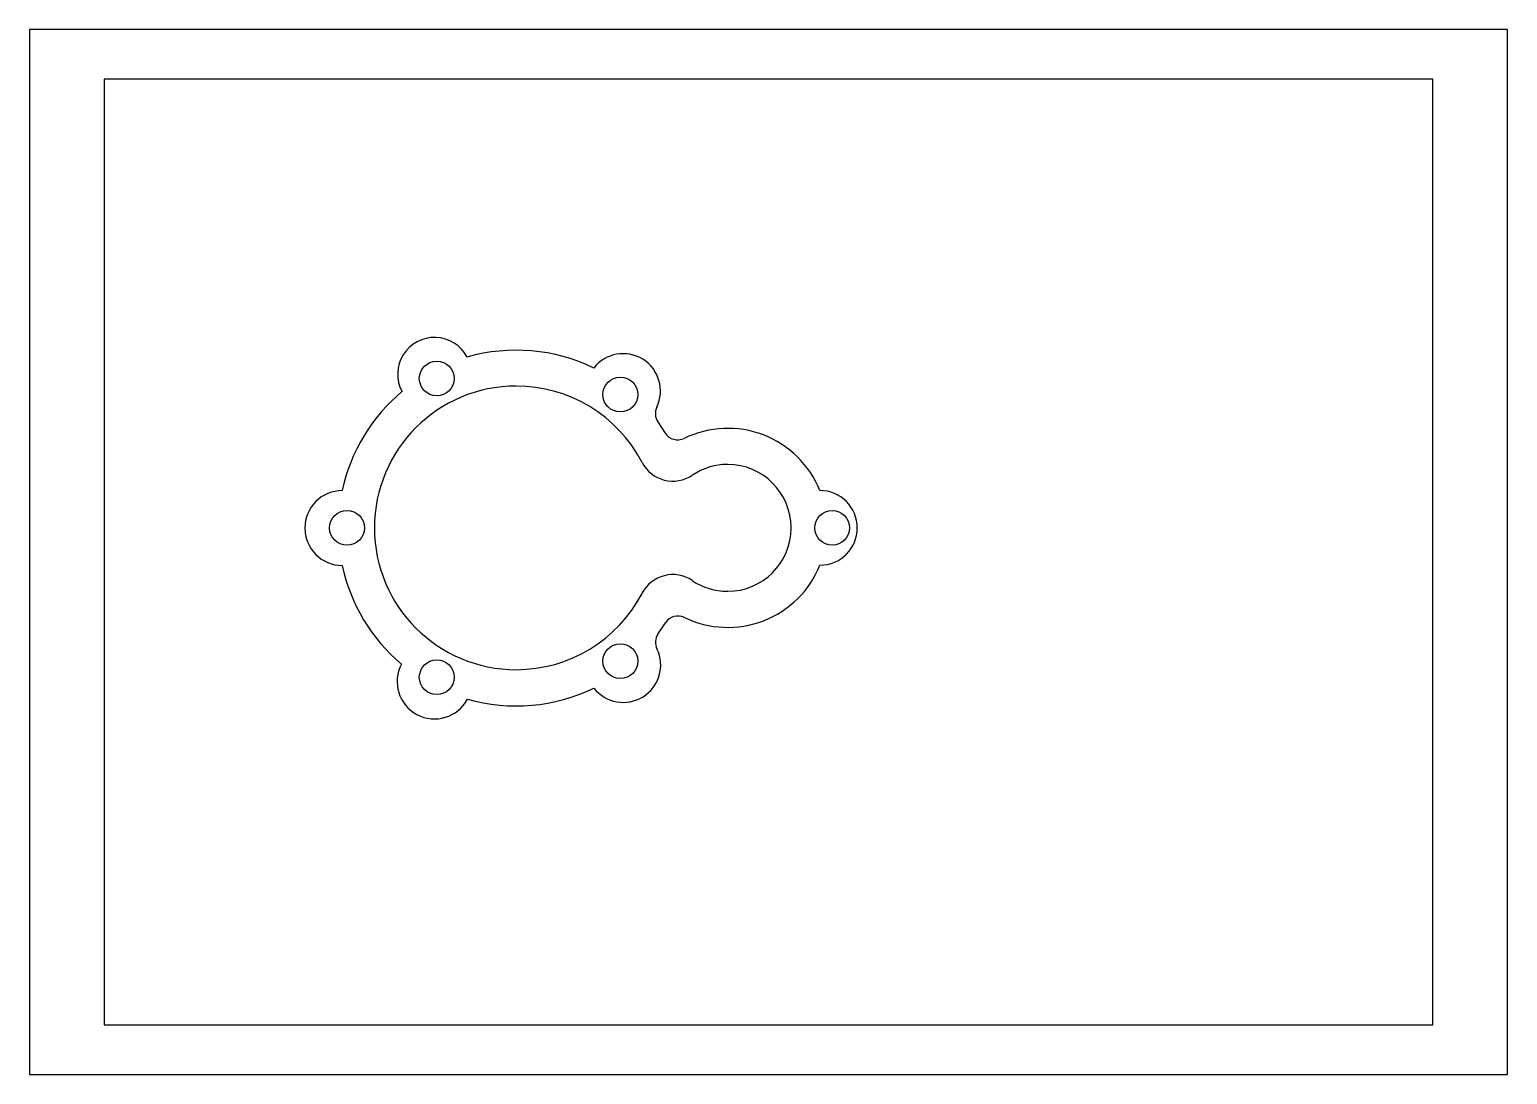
# Model space of a CAD drawing. Header units: millimetres. Extents: x 0 to 297, y 0 to 210.
import ezdxf

# ---------------------------------------------------------------- set-up
doc = ezdxf.new("R2010")
doc.units = ezdxf.units.MM
doc.header["$MEASUREMENT"] = 0

msp = doc.modelspace()

# ---------------------------------------------------------------- linework, layer by layer
at = {"color": 80}
for p, q in [((126.25, 131.17), (127.75, 128.89)), ((126.28, 88.49), (127.79, 90.78))]:
    msp.add_line(p, q, dxfattribs=at)
for points in [[(0, 0), (297, 0), (297, 210), (0, 210)], [(15, 10), (282, 10), (282, 200), (15, 200)]]:
    msp.add_lwpolyline(points, close=True)
for centre in [(81.83, 139.87), (118.73, 136.64), (63.8, 109.85), (161.3, 109.85), (118.73, 83.06), (81.83, 79.83)]:
    msp.add_circle(centre, 3.5, dxfattribs=at)
for centre, radius, start, end in [((81.39, 140.71), 7.41, 27.9037, 208.0092), ((97.78, 109.81), 35.75, 64.1328, 105.9889), ((119.29, 137.36), 7.5, 334.3324, 142), ((97.78, 109.81), 35.75, 129.924, 167.8287), ((97.8, 109.85), 28.5, 90, 270), ((97.78, 109.81), 28.54, 27.5514, 89.9767), ((128.76, 132.82), 3, 154.3324, 213.3833), ((130.25, 130.54), 3, 213.3833, 295.8885), ((140.3, 109.85), 20, 22.0243, 115.8885), ((129.29, 126.25), 7, 207.5514, 303.861), ((140.3, 109.85), 12.75, 90, 123.861), ((140.3, 109.85), 12.75, 270, 90), ((62.84, 109.82), 7.52, 90, 270), ((158.84, 109.85), 7.5, 270, 90), ((97.78, 109.81), 35.75, 192.1401, 229.878), ((140.3, 109.85), 20, 244.2357, 337.9757), ((129.28, 93.46), 7, 56.1104, 152.4952), ((140.3, 109.85), 12.75, 236.1104, 270), ((97.8, 109.85), 28.5, 270, 332.4952), ((130.3, 89.14), 3, 64.2357, 146.7409), ((128.79, 86.84), 3, 146.7409, 205.7297), ((119.33, 82.28), 7.5, 218, 25.7297), ((81.37, 78.96), 7.5, 152, 332), ((97.78, 109.81), 35.75, 254.0981, 295.9426)]:
    msp.add_arc(centre, radius, start, end, dxfattribs=at)

doc.saveas('drawing.dxf')
